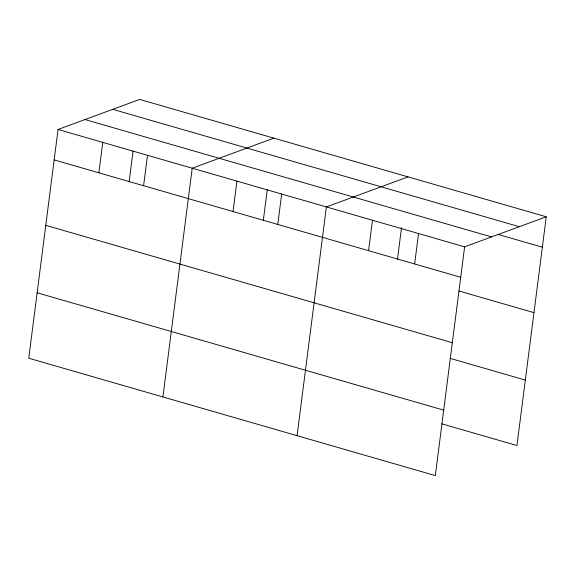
<?xml version="1.0" encoding="UTF-8"?>
<svg xmlns="http://www.w3.org/2000/svg" width="575" height="575" viewBox="0 0 575 575"><rect width="100%" height="100%" fill="white"/><g stroke="black" fill="none" stroke-linecap="round" stroke-linejoin="round"><path stroke-width="0.86" d="M546.25 216.782L139.689 99.41L58.053 129.476L28.75 358.218L435.311 475.59L464.614 246.84L546.25 216.782L516.947 445.524L441.859 423.847M98.878 172.809L102.774 142.384M129.102 182.016L133.069 151.067M143.599 185.718L147.495 155.293M162.919 396.951L192.215 168.209L273.851 138.144M233.04 211.542L236.943 181.118M263.271 220.75L267.238 189.793M277.768 224.451L281.664 194.027M297.081 435.685L326.384 206.935L408.02 176.877M368.568 250.664L372.463 220.239M397.44 259.483L401.515 227.643M414.64 263.968L418.543 233.543M112.75 109.336L519.311 226.701M497.979 234.399L542.354 247.207M84.992 119.557L491.553 236.922M58.053 129.476L464.614 246.84M54.158 159.9L460.719 277.265M458.879 290.972L533.967 312.649M45.77 225.342L452.338 342.714M450.239 358.405L525.334 380.082M37.131 292.776L443.699 410.14"/></g></svg>
